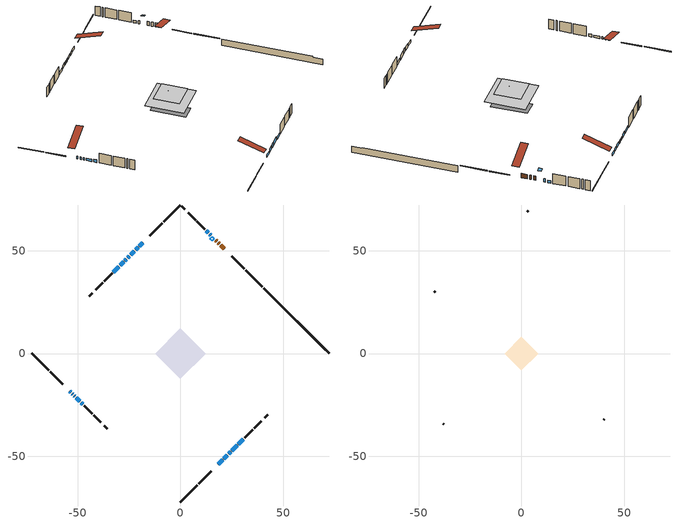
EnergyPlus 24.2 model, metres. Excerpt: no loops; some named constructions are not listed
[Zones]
conditioned space
 floor outside (Floor1 construction): -4.25,0 0,4.25 4.25,0 0,-4.25 z1.72
 floor adiabatic (AdiabaticFloorConstruction): -12.25,0 0,12.25 12.25,0 0,-12.25 z4.16
 floor foundation (Slab1 construction): -7.96,3.1 -3.1,7.96 7.96,-3.1 3.1,-7.96 z-1.5
 wall outside (RimJoist1 construction): 0,-72.27 8.11,-64.17 / -72.27,0 -64.17,-8.11 / 0,72.27 -8.11,64.17 / 39.76,32.52 31.65,40.62 z1.72:2.02
 wall outside (RimJoist2 construction): 8.76,-63.51 14.94,-57.34 / -63.51,-8.76 -57.34,-14.94 / -8.76,63.51 -14.94,57.34 / 30.99,41.28 24.82,47.45 z1.72:2.02
 wall outside (AdiabaticWallConstruction 1): 21.35,50.93 19.52,52.76 / 18.86,53.41 18.32,53.95 / 17.67,54.61 17.06,55.22 z1.72:3.75
 wall outside (AdiabaticWallConstruction): -18.41,53.86 -19.98,52.29 / 18.41,-53.86 20.48,-51.8 / 28.18,-44.09 30.58,-41.7 / -52.79,-19.48 -52.42,-19.85 / -26.31,45.96 -27.05,45.22 / 13.49,58.78 12.55,59.72 / -30.03,42.24 -32.63,39.64 / -51.77,-20.51 -51.47,-20.8 / -50.82,-21.46 -49.06,-23.21 z1.72:2.94; -53.86,-18.41 -53.45,-18.83 / -20.64,51.63 -21.88,50.39 z1.72:3.04; 21.13,-51.14 22.82,-49.45 z1.72:3.45; 23.48,-48.8 24.39,-47.88 z1.72:3.78; -22.54,49.74 -24.21,48.07 / -48.4,-23.87 -47.47,-24.8 z1.72:3.07; 25.05,-47.22 27.53,-44.75 z1.72:3.75; -24.86,47.41 -25.66,46.62 z1.72:2.86; 14.69,57.58 14.15,58.12 z1.72:3.27; -27.71,44.57 -29.38,42.9 z1.72:3.24
 wall outside (Wall1 construction): 31.23,-41.04 35.13,-37.14 / -46.81,-25.46 -42.92,-29.36 / -33.29,38.99 -37.18,35.09 / 11.89,60.38 8,64.28 z1.72:6.6
 wall outside (Wall2 construction): 35.79,-36.49 39.28,-32.99 / -42.26,-30.01 -38.76,-33.51 / -37.84,34.43 -41.34,30.94 / 7.34,64.93 3.84,68.43 z1.72:6.6
 wall outside (Wall5 construction): 40.98,-31.29 42.47,-29.8 / -37.06,-35.21 -35.58,-36.7 / -43.04,29.24 -44.52,27.75 / 2.14,70.13 0.66,71.62 z1.72:6.6
 wall foundation (FoundationWall1 construction): 40.41,31.86,-1.5 40.41,31.86,1.72 69.09,3.19,1.72 69.09,3.19,1.3 72.27,0,1.3 72.27,0,-1.5
 window (WindowConstruction): -18.41,53.86 -19.98,52.29 z1.72:2.94
 window (WindowConstruction 9): 18.41,-53.86 20.48,-51.8 z1.72:2.94
 window (WindowConstruction 10): -53.86,-18.41 -53.45,-18.83 z1.72:3.04
 window (WindowConstruction 11): 21.13,-51.14 22.82,-49.45 z1.72:3.45
 window (WindowConstruction 12): -20.64,51.63 -21.88,50.39 z1.72:3.04
 window (WindowConstruction 13): 23.48,-48.8 24.39,-47.88 z1.72:3.78
 window (WindowConstruction 14): -22.54,49.74 -24.21,48.07 z1.72:3.07
 window (WindowConstruction 15): 25.05,-47.22 27.53,-44.75 z1.72:3.75
 window (WindowConstruction 16): -24.86,47.41 -25.65,46.62 z1.72:2.86
 window (WindowConstruction 1): 28.19,-44.09 30.58,-41.7 z1.72:2.94
 window (WindowConstruction 17): -52.79,-19.48 -52.42,-19.85 z1.72:2.94
 window (WindowConstruction 18): -26.31,45.96 -27.05,45.22 z1.72:2.94
 window (WindowConstruction 2): 14.69,57.58 14.15,58.12 z1.72:3.27
 window (WindowConstruction 3): -27.71,44.57 -29.38,42.9 z1.72:3.24
 window (WindowConstruction 4): 13.49,58.78 12.55,59.72 z1.72:2.94
 window (WindowConstruction 5): -30.03,42.24 -32.63,39.64 z1.72:2.94
 window (WindowConstruction 6): -51.76,-20.51 -51.47,-20.8 z1.72:2.94
 window (WindowConstruction 7): -50.82,-21.46 -49.06,-23.21 z1.72:2.94
 window (WindowConstruction 8): -48.4,-23.87 -47.47,-24.8 z1.72:3.07
 door (Door): 21.34,50.93 19.52,52.76 z1.72:3.75
 door (Door 1): 18.86,53.42 18.32,53.95 z1.72:3.75
 door (Door 2): 17.67,54.61 17.06,55.21 z1.72:3.75
 ceiling adiabatic (AdiabaticFloorConstruction): 0,-12.25 12.25,0 0,12.25 -12.25,0 z4.16
 roof outside (AdiabaticRoofConstruction): 15.35,56.93,6.6 14.34,55.93,7.07 15.4,54.87,7.07 16.4,55.87,6.6
 skylight (SkylightConstruction): 15.35,56.93,6.6 14.34,55.93,7.07 15.4,54.87,7.07 16.4,55.87,6.6
attic - vented
 floor to conditioned space (Floor2 construction Reversed): -8.14,0 0,8.14 8.14,0 0,-8.14 z6.6
 floor to conditioned space (Floor3 construction Reversed): -2.19,0 0,2.19 2.19,0 0,-2.19 z6.6
 wall outside (Wall3 construction): 39.94,-32.33 40.33,-31.95 / -38.11,-34.17 -37.72,-34.55 / -41.99,30.28 -42.38,29.89 / 3.19,69.09 2.8,69.47 z1.72:6.6
 roof outside (Roof1 construction): 17.76,-54.52,6.6 9.55,-46.31,10.47 7.38,-48.47,10.47 15.59,-56.68,6.6; -54.52,-17.76,6.6 -46.31,-9.55,10.47 -48.47,-7.38,10.47 -56.68,-15.59,6.6; -17.76,54.52,6.6 -9.55,46.31,10.47 -7.38,48.47,10.47 -15.59,56.68,6.6; 22,50.27,6.6 13.79,42.06,10.47 15.96,39.9,10.47 24.16,48.11,6.6
[Material] Roughness=Rough; Thermal Absorptance=0.9
Name | Thickness {m} | Conductivity {W/m-K} | Density {kg/m3} | Specific Heat {J/kg-K} | Solar Absorptance | Visible Absorptance
ceiling loosefill ins | 0.169333 | 0.0480833 | 16.02 | 1046.75 | 0.7 | 0.7
ceiling stud and cavity | 0.1397 | 0.0825569 | 65.682 | 1177.47 | 0.7 | 0.7
ceiling stud and cavity 1 | 0.1397 | 0.0951285 | 65.682 | 1177.47 | 0.7 | 0.7
gypsum board | 0.0127 | 0.160291 | 801 | 837.4 | 0.6 | 0.6
[Construction]
Floor2 construction: ceiling loosefill ins, ceiling stud and cavity, gypsum board
Floor3 construction: ceiling loosefill ins, ceiling stud and cavity 1, gypsum board
[EnergyManagementSystem:Program]
component_loads_program: Set loads_htg_walls = 0; Set loads_htg_rim_joists = 0; Set loads_htg_foundation_walls = 0; Set loads_htg_floors = 0; Set loads_htg_slabs = 0; Set loads_htg_ceilings = 0; Set loads_htg_roofs = 0; Set loads_htg_windows_conduction = 0; Set loads_htg_windows_solar = 0; Set loads_htg_doors = 0; Set loads_htg_skylights_conduction = 0; Set loads_htg_skylights_solar = 0; Set loads_htg_internal_mass = 0; Set loads_htg_intgains = 0; Set loads_htg_lighting = 0; Set loads_htg_infil = 0; Set loads_htg_mechvent = 0; Set loads_htg_natvent = 0; Set loads_htg_whf = 0; Set loads_htg_ducts = 0; Set loads_clg_walls = 0; Set loads_clg_rim_joists = 0; Set loads_clg_foundation_walls = 0; Set loads_clg_floors = 0; Set loads_clg_slabs = 0; Set loads_clg_ceilings = 0; Set loads_clg_roofs = 0; Set loads_clg_windows_conduction = 0; Set loads_clg_windows_solar = 0; Set loads_clg_doors = 0; Set loads_clg_skylights_conduction = 0; Set loads_clg_skylights_solar = 0; Set loads_clg_internal_mass = 0; Set loads_clg_intgains = 0; Set loads_clg_lighting = 0; Set loads_clg_infil = 0; Set loads_clg_mechvent = 0; Set loads_clg_natvent = 0; Set loads_clg_whf = 0; Set loads_clg_ducts = 0; Set hr_walls = 0; Set hr_walls = hr_walls + s_conv_15 + s_ig_15 + s_sol_15 + s_lgt_15 + s_surf_15; Set hr_walls = hr_walls + s_conv_16 + s_ig_16 + s_sol_16 + s_lgt_16 + s_surf_16; Set hr_walls = hr_walls + s_conv_17 + s_ig_17 + s_sol_17 + s_lgt_17 + s_surf_17; Set hr_walls = hr_walls + s_conv_18 + s_ig_18 + s_sol_18 + s_lgt_18 + s_surf_18; Set hr_walls = hr_walls + s_conv_19 + s_ig_19 + s_sol_19 + s_lgt_19 + s_surf_19; Set hr_walls = hr_walls + s_conv_20 + s_ig_20 + s_sol_20 + s_lgt_20 + s_surf_20; Set hr_walls = hr_walls + s_conv_21 + s_ig_21 + s_sol_21 + s_lgt_21 + s_surf_21; Set hr_walls = hr_walls + s_conv_22 + s_ig_22 + s_sol_22 + s_lgt_22 + s_surf_22; Set hr_walls = hr_walls + s_conv_23 + s_ig_23 + s_sol_23 + s_lgt_23 + s_surf_23; Set hr_walls = hr_walls + s_conv_24 + s_ig_24 + s_sol_24 + s_lgt_24 + s_surf_24; Set hr_walls = hr_walls + s_conv_25 + s_ig_25 + s_sol_25 + s_lgt_25 + s_surf_25; Set hr_walls = hr_walls + s_conv_26 + s_ig_26 + s_sol_26 + s_lgt_26 + s_surf_26; Set hr_rim_joists = 0; Set hr_rim_joists = hr_rim_joists + s_conv_6 + s_ig_6 + s_sol_6 + s_lgt_6 + s_surf_6; Set hr_rim_joists = hr_rim_joists + s_conv_7 + s_ig_7 + s_sol_7 + s_lgt_7 + s_surf_7; Set hr_rim_joists = hr_rim_joists + s_conv_8 + s_ig_8 + s_sol_8 + s_lgt_8 + s_surf_8; Set hr_rim_joists = hr_rim_joists + s_conv_9 + s_ig_9 + s_sol_9 + s_lgt_9 + s_surf_9; Set hr_rim_joists = hr_rim_joists + s_conv_10 + s_ig_10 + s_sol_10 + s_lgt_10 + s_surf_10; Set hr_rim_joists = hr_rim_joists + s_conv_11 + s_ig_11 + s_sol_11 + s_lgt_11 + s_surf_11; Set hr_rim_joists = hr_rim_joists + s_conv_12 + s_ig_12 + s_sol_12 + s_lgt_12 + s_surf_12; Set hr_rim_joists = hr_rim_joists + s_conv_13 + s_ig_13 + s_sol_13 + s_lgt_13 + s_surf_13; Set hr_foundation_walls = 0; Set hr_foundation_walls = hr_foundation_walls + s_conv_3 + s_ig_3 + s_sol_3 + s_lgt_3 + s_surf_3; Set hr_floors = 0; Set hr_floors = hr_floors + s_conv + s_ig + s_sol + s_lgt + s_surf; Set hr_slabs = 0; Set hr_slabs = hr_slabs + s_conv_14 + s_ig_14 + s_sol_14 + s_lgt_14 + s_surf_14; Set hr_ceilings = 0; Set hr_ceilings = hr_ceilings + s_conv_1 + s_ig_1 + s_sol_1 + s_lgt_1 + s_surf_1; Set hr_ceilings = hr_ceilings + s_conv_2 + s_ig_2 + s_sol_2 + s_lgt_2 + s_surf_2; Set hr_roofs = 0; Set hr_windows_conduction = 0; Set hr_windows_conduction = hr_windows_conduction + ss_conv_3; Set hr_windows_conduction = hr_windows_conduction + ss_ig_3; Set hr_windows_conduction = hr_windows_conduction + ss_surf_3; Set hr_windows_conduction = hr_windows_conduction + ss_conv_4; Set hr_windows_conduction = hr_windows_conduction + ss_ig_4; Set hr_windows_conduction = hr_windows_conduction + ss_surf_4; Set hr_windows_conduction = hr_windows_conduction + ss_conv_5; Set hr_windows_conduction = hr_windows_conduction + ss_ig_5; Set hr_windows_conduction = hr_windows_conduction + ss_surf_5; Set hr_windows_conduction = hr_windows_conduction + ss_conv_6; Set hr_windows_conduction = hr_windows_conduction + ss_ig_6; Set hr_windows_conduction = hr_windows_conduction + ss_surf_6; Set hr_windows_conduction = hr_windows_conduction + ss_conv_7; Set hr_windows_conduction = hr_windows_conduction + ss_ig_7; Set hr_windows_conduction = hr_windows_conduction + ss_surf_7; Set hr_windows_conduction = hr_windows_conduction + ss_conv_8; Set hr_windows_conduction = hr_windows_conduction + ss_ig_8; Set hr_windows_conduction = hr_windows_conduction + ss_surf_8; Set hr_windows_conduction = hr_windows_conduction + ss_conv_9; Set hr_windows_conduction = hr_windows_conduction + ss_ig_9; Set hr_windows_conduction = hr_windows_conduction + ss_surf_9; Set hr_windows_conduction = hr_windows_conduction + ss_conv_10; Set hr_windows_conduction = hr_windows_conduction + ss_ig_10; Set hr_windows_conduction = hr_windows_conduction + ss_surf_10; Set hr_windows_conduction = hr_windows_conduction + ss_conv_11; Set hr_windows_conduction = hr_windows_conduction + ss_ig_11; Set hr_windows_conduction = hr_windows_conduction + ss_surf_11; Set hr_windows_conduction = hr_windows_conduction + ss_conv_12; Set hr_windows_conduction = hr_windows_conduction + ss_ig_12; Set hr_windows_conduction = hr_windows_conduction + ss_surf_12; Set hr_windows_conduction = hr_windows_conduction + ss_conv_14; Set hr_windows_conduction = hr_windows_conduction + ss_ig_14; Set hr_windows_conduction = hr_windows_conduction + ss_surf_14; Set hr_windows_conduction = hr_windows_conduction + ss_conv_15; Set hr_windows_conduction = hr_windows_conduction + ss_ig_15; Set hr_windows_conduction = hr_windows_conduction + ss_surf_15; Set hr_windows_conduction = hr_windows_conduction + ss_conv_16; Set hr_windows_conduction = hr_windows_conduction + ss_ig_16; Set hr_windows_conduction = hr_windows_conduction + ss_surf_16; Set hr_windows_conduction = hr_windows_conduction + ss_conv_17; Set hr_windows_conduction = hr_windows_conduction + ss_ig_17; Set hr_windows_conduction = hr_windows_conduction + ss_surf_17; Set hr_windows_conduction = hr_windows_conduction + ss_conv_18; Set hr_windows_conduction = hr_windows_conduction + ss_ig_18; Set hr_windows_conduction = hr_windows_conduction + ss_surf_18; Set hr_windows_conduction = hr_windows_conduction + ss_conv_19; Set hr_windows_conduction = hr_windows_conduction + ss_ig_19; Set hr_windows_conduction = hr_windows_conduction + ss_surf_19; Set hr_windows_conduction = hr_windows_conduction + ss_conv_20; Set hr_windows_conduction = hr_windows_conduction + ss_ig_20; Set hr_windows_conduction = hr_windows_conduction + ss_surf_20; Set hr_windows_conduction = hr_windows_conduction + ss_conv_21; Set hr_windows_conduction = hr_windows_conduction + ss_ig_21; Set hr_windows_conduction = hr_windows_conduction + ss_surf_21; Set hr_windows_conduction = hr_windows_conduction + ss_conv_22; Set hr_windows_conduction = hr_windows_conduction + ss_ig_22; Set hr_windows_conduction = hr_windows_conduction + ss_surf_22; Set hr_windows_solar = 0; Set hr_windows_solar = hr_windows_solar - ss_trans_in * ZoneTimestep * 3600 + ss_back_out * ZoneTimestep * 3600 + ss_trans_out * ZoneTimestep * 3600; Set hr_windows_solar = hr_windows_solar - ss_trans_in_1 * ZoneTimestep * 3600 + ss_back_out_1 * ZoneTimestep * 3600 + ss_trans_out_1 * ZoneTimestep * 3600; Set hr_windows_solar = hr_windows_solar - ss_trans_in_2 * ZoneTimestep * 3600 + ss_back_out_2 * ZoneTimestep * 3600 + ss_trans_out_2 * ZoneTimestep * 3600; Set hr_windows_solar = hr_windows_solar - ss_trans_in_3 * ZoneTimestep * 3600 + ss_back_out_3 * ZoneTimestep * 3600 + ss_trans_out_3 * ZoneTimestep * 3600; Set hr_windows_solar = hr_windows_solar - ss_trans_in_4 * ZoneTimestep * 3600 + ss_back_out_4 * ZoneTimestep * 3600 + ss_trans_out_4 * ZoneTimestep * 3600; Set hr_windows_solar = hr_windows_solar - ss_trans_in_5 * ZoneTimestep * 3600 + ss_back_out_5 * ZoneTimestep * 3600 + ss_trans_out_5 * ZoneTimestep * 3600; Set hr_windows_solar = hr_windows_solar - ss_trans_in_6 * ZoneTimestep * 3600 + ss_back_out_6 * ZoneTimestep * 3600 + ss_trans_out_6 * ZoneTimestep * 3600; Set hr_windows_solar = hr_windows_solar - ss_trans_in_7 * ZoneTimestep * 3600 + ss_back_out_7 * ZoneTimestep * 3600 + ss_trans_out_7 * ZoneTimestep * 3600; Set hr_windows_solar = hr_windows_solar - ss_trans_in_8 * ZoneTimestep * 3600 + ss_back_out_8 * ZoneTimestep * 3600 + ss_trans_out_8 * ZoneTimestep * 3600; Set hr_windows_solar = hr_windows_solar - ss_trans_in_9 * ZoneTimestep * 3600 + ss_back_out_9 * ZoneTimestep * 3600 + ss_trans_out_9 * ZoneTimestep * 3600; Set hr_windows_solar = hr_windows_solar - ss_trans_in_11 * ZoneTimestep * 3600 + ss_back_out_11 * ZoneTimestep * 3600 + ss_trans_out_11 * ZoneTimestep * 3600; Set hr_windows_solar = hr_windows_solar - ss_trans_in_12 * ZoneTimestep * 3600 + ss_back_out_12 * ZoneTimestep * 3600 + ss_trans_out_12 * ZoneTimestep * 3600; Set hr_windows_solar = hr_windows_solar - ss_trans_in_13 * ZoneTimestep * 3600 + ss_back_out_13 * ZoneTimestep * 3600 + ss_trans_out_13 * ZoneTimestep * 3600; Set hr_windows_solar = hr_windows_solar - ss_trans_in_14 * ZoneTimestep * 3600 + ss_back_out_14 * ZoneTimestep * 3600 + ss_trans_out_14 * ZoneTimestep * 3600; Set hr_windows_solar = hr_windows_solar - ss_trans_in_15 * ZoneTimestep * 3600 + ss_back_out_15 * ZoneTimestep * 3600 + ss_trans_out_15 * ZoneTimestep * 3600; Set hr_windows_solar = hr_windows_solar - ss_trans_in_16 * ZoneTimestep * 3600 + ss_back_out_16 * ZoneTimestep * 3600 + ss_trans_out_16 * ZoneTimestep * 3600; Set hr_windows_solar = hr_windows_solar - ss_trans_in_17 * ZoneTimestep * 3600 + ss_back_out_17 * ZoneTimestep * 3600 + ss_trans_out_17 * ZoneTimestep * 3600; Set hr_windows_solar = hr_windows_solar - ss_trans_in_18 * ZoneTimestep * 3600 + ss_back_out_18 * ZoneTimestep * 3600 + ss_trans_out_18 * ZoneTimestep * 3600; Set hr_windows_solar = hr_windows_solar - ss_trans_in_19 * ZoneTimestep * 3600 + ss_back_out_19 * ZoneTimestep * 3600 + ss_trans_out_19 * ZoneTimestep * 3600; Set hr_doors = 0; Set hr_doors = hr_doors + ss_sol; Set hr_doors = hr_doors + ss_lgt; Set hr_doors = hr_doors + ss_conv; Set hr_doors = hr_doors + ss_ig; Set hr_doors = hr_doors + ss_surf; Set hr_doors = hr_doors + ss_sol_1; Set hr_doors = hr_doors + ss_lgt_1; Set hr_doors = hr_doors + ss_conv_1; Set hr_doors = hr_doors + ss_ig_1; Set hr_doors = hr_doors + ss_surf_1; Set hr_doors = hr_doors + ss_sol_2; Set hr_doors = hr_doors + ss_lgt_2; Set hr_doors = hr_doors + ss_conv_2; Set hr_doors = hr_doors + ss_ig_2; Set hr_doors = hr_doors + ss_surf_2; Set hr_skylights_conduction = 0; Set hr_skylights_conduction = hr_skylights_conduction + ss_conv_13; Set hr_skylights_conduction = hr_skylights_conduction + ss_ig_13; Set hr_skylights_conduction = hr_skylights_conduction + ss_surf_13; Set hr_skylights_solar = 0; Set hr_skylights_solar = hr_skylights_solar - ss_trans_in_10 * ZoneTimestep * 3600 + ss_back_out_10 * ZoneTimestep * 3600 + ss_trans_out_10 * ZoneTimestep * 3600; Set hr_internal_mass = 0; Set hr_internal_mass = hr_internal_mass + s_conv_4 + s_ig_4 + s_sol_4 + s_lgt_4 + s_surf_4; Set hr_internal_mass = hr_internal_mass + s_conv_5 + s_ig_5 + s_sol_5 + s_lgt_5 + s_surf_5; Set hr_internal_mass = hr_internal_mass + im_conv + im_ig + im_sol + im_lgt + im_surf; Set hr_internal_mass = hr_internal_mass + im_conv_1 + im_ig_1 + im_sol_1 + im_lgt_1 + im_surf_1; Set hr_intgains = 0; Set hr_intgains = hr_intgains - ig_ee_conv - ig_ee_rad - ig_ee_conv_1 - ig_ee_rad_1 - ig_ee_conv_2 - ig_ee_rad_2 - ig_ee_conv_3 - ig_ee_rad_3 - ig_ee_conv_4 - ig_ee_rad_4 - ig_ee_conv_5 - ig_ee_rad_5 - ig_ee_conv_6 - ig_ee_rad_6 - ig_oe_conv - ig_oe_rad - ig_oe_conv_1 - ig_oe_rad_1 - ig_oe_conv_2 - ig_oe_rad_2 - ig_oe_conv_3 - ig_oe_rad_3 - ig_oe_conv_4 - ig_oe_rad_4 - ig_ppl_conv - ig_ppl_rad; Set hr_lighting = 0; Set hr_lighting = hr_lighting - ig_lgt_conv - ig_lgt_rad - ig_lgt_vis; Set hr_infil = 0; Set hr_infil = hr_infil - airflow_gain + airflow_loss; Set hr_natvent = 0; Set hr_natvent = hr_natvent - airflow_gain_1 + airflow_loss_1; Set hr_whf = 0; Set hr_whf = hr_whf - airflow_gain_2 + airflow_loss_2; Set hr_mechvent = 0; Set hr_mechvent = hr_mechvent - mv_conv - mv_rad - mv_conv_1 - mv_rad_1 - mv_conv_2 - mv_rad_2 - mv_conv_3 - mv_rad_3; Set hr_ducts = 0; Set hr_intgains = hr_intgains + dhw_loss * (1.0*(1-dhw_rtf) + 1.0*dhw_rtf); Set htg_mode = 0; Set clg_mode = 0; If (htg_load_cond > 0); Set htg_mode = 1.0; ElseIf (clg_load_cond > 0); Set clg_mode = 1.0; Else; Set htg_season = 0; Set clg_season = 0; If ((DayOfYear >= 1) && (DayOfYear <= 365)); Set clg_season = 1; EndIf; If ((DayOfYear >= 1) && (DayOfYear <= 365)); Set htg_season = 1; EndIf; If ((airflow_gain_1 <> 0) || (airflow_loss_1 <> 0)) && (clg_season == 1); Set clg_mode = 1.0; ElseIf ((airflow_gain_2 <> 0) || (airflow_loss_2 <> 0)) && (clg_season == 1); Set clg_mode = 1.0; Else; Set Tmid_setpoint = (htg_sp_s_1 + clg_sp_s_1) / 2; If (tin_s_1 > Tmid_setpoint) && (clg_season == 1); Set clg_mode = 1.0; ElseIf (tin_s_1 < Tmid_setpoint) && (htg_season == 1); Set htg_mode = 1.0; EndIf; EndIf; EndIf; Set loads_htg_walls = loads_htg_walls + (hr_walls * htg_mode * 1); Set loads_htg_rim_joists = loads_htg_rim_joists + (hr_rim_joists * htg_mode * 1); Set loads_htg_foundation_walls = loads_htg_foundation_walls + (hr_foundation_walls * htg_mode * 1); Set loads_htg_floors = loads_htg_floors + (hr_floors * htg_mode * 1); Set loads_htg_slabs = loads_htg_slabs + (hr_slabs * htg_mode * 1); Set loads_htg_ceilings = loads_htg_ceilings + (hr_ceilings * htg_mode * 1); Set loads_htg_roofs = loads_htg_roofs + (hr_roofs * htg_mode * 1); Set loads_htg_windows_conduction = loads_htg_windows_conduction + (hr_windows_conduction * htg_mode * 1); Set loads_htg_windows_solar = loads_htg_windows_solar + (hr_windows_solar * htg_mode * 1); Set loads_htg_doors = loads_htg_doors + (hr_doors * htg_mode * 1); Set loads_htg_skylights_conduction = loads_htg_skylights_conduction + (hr_skylights_conduction * htg_mode * 1); Set loads_htg_skylights_solar = loads_htg_skylights_solar + (hr_skylights_solar * htg_mode * 1); Set loads_htg_internal_mass = loads_htg_internal_mass + (hr_internal_mass * htg_mode * 1); Set loads_htg_intgains = loads_htg_intgains + (hr_intgains * htg_mode * 1); Set loads_htg_lighting = loads_htg_lighting + (hr_lighting * htg_mode * 1); Set loads_htg_infil = loads_htg_infil + (hr_infil * htg_mode * 1); Set loads_htg_mechvent = loads_htg_mechvent + (hr_mechvent * htg_mode * 1); Set loads_htg_natvent = loads_htg_natvent + (hr_natvent * htg_mode * 1); Set loads_htg_whf = loads_htg_whf + (hr_whf * htg_mode * 1); Set loads_htg_ducts = loads_htg_ducts + (hr_ducts * htg_mode * 1); Set loads_clg_walls = loads_clg_walls + (-hr_walls * clg_mode * 1); Set loads_clg_rim_joists = loads_clg_rim_joists + (-hr_rim_joists * clg_mode * 1); Set loads_clg_foundation_walls = loads_clg_foundation_walls + (-hr_foundation_walls * clg_mode * 1); Set loads_clg_floors = loads_clg_floors + (-hr_floors * clg_mode * 1); Set loads_clg_slabs = loads_clg_slabs + (-hr_slabs * clg_mode * 1); Set loads_clg_ceilings = loads_clg_ceilings + (-hr_ceilings * clg_mode * 1); Set loads_clg_roofs = loads_clg_roofs + (-hr_roofs * clg_mode * 1); Set loads_clg_windows_conduction = loads_clg_windows_conduction + (-hr_windows_conduction * clg_mode * 1); Set loads_clg_windows_solar = loads_clg_windows_solar + (-hr_windows_solar * clg_mode * 1); Set loads_clg_doors = loads_clg_doors + (-hr_doors * clg_mode * 1); Set loads_clg_skylights_conduction = loads_clg_skylights_conduction + (-hr_skylights_conduction * clg_mode * 1); Set loads_clg_skylights_solar = loads_clg_skylights_solar + (-hr_skylights_solar * clg_mode * 1); Set loads_clg_internal_mass = loads_clg_internal_mass + (-hr_internal_mass * clg_mode * 1); Set loads_clg_intgains = loads_clg_intgains + (-hr_intgains * clg_mode * 1); Set loads_clg_lighting = loads_clg_lighting + (-hr_lighting * clg_mode * 1); Set loads_clg_infil = loads_clg_infil + (-hr_infil * clg_mode * 1); Set loads_clg_mechvent = loads_clg_mechvent + (-hr_mechvent * clg_mode * 1); Set loads_clg_natvent = loads_clg_natvent + (-hr_natvent * clg_mode * 1); Set loads_clg_whf = loads_clg_whf + (-hr_whf * clg_mode * 1); Set loads_clg_ducts = loads_clg_ducts + (-hr_ducts * clg_mode * 1)
[EnergyManagementSystem:OutputVariable] Type of Data in Variable=Summed; Update Frequency=ZoneTimestep
Name | EMS Variable | EMS Program or Subroutine | Units
loads_htg_floors_annual_outvar; Energy Management System Output Variable 15 | loads_htg_floors | component_loads_program | J
loads_htg_slabs_annual_outvar; Energy Management System Output Variable 16 | loads_htg_slabs | component_loads_program | J
loads_htg_internal_mass_annual_outvar; Energy Management System Output Variable 17 | loads_htg_internal_mass | component_loads_program | J
loads_htg_infil_annual_outvar; Energy Management System Output Variable 18 | loads_htg_infil | component_loads_program | J
loads_htg_natvent_annual_outvar; Energy Management System Output Variable 19 | loads_htg_natvent | component_loads_program | J
loads_htg_mechvent_annual_outvar; Energy Management System Output Variable 20 | loads_htg_mechvent | component_loads_program | J
loads_htg_whf_annual_outvar; Energy Management System Output Variable 21 | loads_htg_whf | component_loads_program | J
loads_htg_ducts_annual_outvar; Energy Management System Output Variable 22 | loads_htg_ducts | component_loads_program | J
loads_htg_intgains_annual_outvar; Energy Management System Output Variable 23 | loads_htg_intgains | component_loads_program | J
loads_htg_lighting_annual_outvar; Energy Management System Output Variable 24 | loads_htg_lighting | component_loads_program | J
loads_clg_roofs_annual_outvar; Energy Management System Output Variable 25 | loads_clg_roofs | component_loads_program | J
loads_clg_ceilings_annual_outvar; Energy Management System Output Variable 26 | loads_clg_ceilings | component_loads_program | J
loads_clg_walls_annual_outvar; Energy Management System Output Variable 27 | loads_clg_walls | component_loads_program | J
loads_clg_rim_joists_annual_outvar; Energy Management System Output Variable 28 | loads_clg_rim_joists | component_loads_program | J
loads_clg_foundation_walls_annual_outvar; Energy Management System Output Variable 29 | loads_clg_foundation_walls | component_loads_program | J
loads_clg_doors_annual_outvar; Energy Management System Output Variable 30 | loads_clg_doors | component_loads_program | J
loads_clg_windows_conduction_annual_outvar; Energy Management System Output Variable 31 | loads_clg_windows_conduction | component_loads_program | J
loads_clg_windows_solar_annual_outvar; Energy Management System Output Variable 32 | loads_clg_windows_solar | component_loads_program | J
loads_clg_skylights_conduction_annual_outvar; Energy Management System Output Variable 33 | loads_clg_skylights_conduction | component_loads_program | J
loads_clg_skylights_solar_annual_outvar; Energy Management System Output Variable 34 | loads_clg_skylights_solar | component_loads_program | J
loads_clg_floors_annual_outvar; Energy Management System Output Variable 35 | loads_clg_floors | component_loads_program | J
loads_clg_slabs_annual_outvar; Energy Management System Output Variable 36 | loads_clg_slabs | component_loads_program | J
loads_clg_internal_mass_annual_outvar; Energy Management System Output Variable 37 | loads_clg_internal_mass | component_loads_program | J
loads_clg_infil_annual_outvar; Energy Management System Output Variable 38 | loads_clg_infil | component_loads_program | J
loads_clg_natvent_annual_outvar; Energy Management System Output Variable 39 | loads_clg_natvent | component_loads_program | J
loads_clg_mechvent_annual_outvar; Energy Management System Output Variable 40 | loads_clg_mechvent | component_loads_program | J
loads_clg_whf_annual_outvar; Energy Management System Output Variable 41 | loads_clg_whf | component_loads_program | J
loads_clg_ducts_annual_outvar; Energy Management System Output Variable 42 | loads_clg_ducts | component_loads_program | J
loads_clg_intgains_annual_outvar; Energy Management System Output Variable 43 | loads_clg_intgains | component_loads_program | J
loads_clg_lighting_annual_outvar; Energy Management System Output Variable 44 | loads_clg_lighting | component_loads_program | J
loads_htg_tot_annual_outvar; Energy Management System Output Variable 1; Energy Management System Output Variable 45 | loads_htg_tot | total_loads_program | J
loads_clg_tot_annual_outvar; Energy Management System Output Variable 2; Energy Management System Output Variable 46 | loads_clg_tot | total_loads_program | J
Energy Management System Output Variable 3 | htg_unmet_hours | unmet_hours_program | hr
Energy Management System Output Variable 4 | clg_unmet_hours | unmet_hours_program | hr
Energy Management System Output Variable 5 | loads_htg_roofs | component_loads_program | J
Energy Management System Output Variable 6 | loads_htg_ceilings | component_loads_program | J
Energy Management System Output Variable 7 | loads_htg_walls | component_loads_program | J
Energy Management System Output Variable 8 | loads_htg_rim_joists | component_loads_program | J
Energy Management System Output Variable 9 | loads_htg_foundation_walls | component_loads_program | J
Energy Management System Output Variable 10 | loads_htg_doors | component_loads_program | J
Energy Management System Output Variable 11 | loads_htg_windows_conduction | component_loads_program | J
Energy Management System Output Variable 12 | loads_htg_windows_solar | component_loads_program | J
Energy Management System Output Variable 13 | loads_htg_skylights_conduction | component_loads_program | J
Energy Management System Output Variable 14 | loads_htg_skylights_solar | component_loads_program | J
[Schedule:Day:Interval]
interior lighting schedule day: No, 01:00, 0.108182, 04:00, 0.0901515, 05:00, 0.0991667, 06:00, 0.162273, 07:00, 0.270455, 08:00, 0.342576, 10:00, 0.369621, 11:00, 0.351591, 12:00, 0.333561, 13:00, 0.324545, 14:00, 0.31553, 15:00, 0.333561, 16:00, 0.369621, 17:00, 0.450758, 18:00, 0.585985, 19:00, 0.775303, 20:00, 0.955606, 21:00, 0.991667, 22:00, 0.712197, 23:00, 0.360606, 24:00, 0.162273
interior lighting schedule day 1: No, 01:00, 0.100909, 04:00, 0.0840909, 05:00, 0.0925, 06:00, 0.151364, 07:00, 0.252273, 08:00, 0.319545, 10:00, 0.344773, 11:00, 0.327955, 12:00, 0.311136, 13:00, 0.302727, 14:00, 0.294318, 15:00, 0.311136, 16:00, 0.344773, 17:00, 0.420455, 18:00, 0.546591, 19:00, 0.723182, 20:00, 0.891364, 21:00, 0.925, 22:00, 0.664318, 23:00, 0.336364, 24:00, 0.151364
interior lighting schedule day 2: No, 01:00, 0.0927273, 04:00, 0.0772727, 05:00, 0.085, 06:00, 0.139091, 07:00, 0.231818, 08:00, 0.293636, 10:00, 0.316818, 11:00, 0.301364, 12:00, 0.285909, 13:00, 0.278182, 14:00, 0.270455, 15:00, 0.285909, 16:00, 0.316818, 17:00, 0.386364, 18:00, 0.502273, 19:00, 0.664545, 20:00, 0.819091, 21:00, 0.85, 22:00, 0.610455, 23:00, 0.309091, 24:00, 0.139091
interior lighting schedule day 3: No, 01:00, 0.0845455, 04:00, 0.0704545, 05:00, 0.0775, 06:00, 0.126818, 07:00, 0.211364, 08:00, 0.267727, 10:00, 0.288864, 11:00, 0.274773, 12:00, 0.260682, 13:00, 0.253636, 14:00, 0.246591, 15:00, 0.260682, 16:00, 0.288864, 17:00, 0.352273, 18:00, 0.457955, 19:00, 0.605909, 20:00, 0.746818, 21:00, 0.775, 22:00, 0.556591, 23:00, 0.281818, 24:00, 0.126818
interior lighting schedule day 4: No, 01:00, 0.0763636, 04:00, 0.0636364, 05:00, 0.07, 06:00, 0.114545, 07:00, 0.190909, 08:00, 0.241818, 10:00, 0.260909, 11:00, 0.248182, 12:00, 0.235455, 13:00, 0.229091, 14:00, 0.222727, 15:00, 0.235455, 16:00, 0.260909, 17:00, 0.318182, 18:00, 0.413636, 19:00, 0.547273, 20:00, 0.674545, 21:00, 0.7, 22:00, 0.502727, 23:00, 0.254545, 24:00, 0.114545
interior lighting schedule day 5: No, 01:00, 0.0727273, 04:00, 0.0606061, 05:00, 0.0666667, 06:00, 0.109091, 07:00, 0.181818, 08:00, 0.230303, 10:00, 0.248485, 11:00, 0.236364, 12:00, 0.224242, 13:00, 0.218182, 14:00, 0.212121, 15:00, 0.224242, 16:00, 0.248485, 17:00, 0.30303, 18:00, 0.393939, 19:00, 0.521212, 20:00, 0.642424, 21:00, 0.666667, 22:00, 0.478788, 23:00, 0.242424, 24:00, 0.109091
interior lighting schedule day 6: No, 01:00, 0.0745455, 04:00, 0.0621212, 05:00, 0.0683333, 06:00, 0.111818, 07:00, 0.186364, 08:00, 0.236061, 10:00, 0.254697, 11:00, 0.242273, 12:00, 0.229848, 13:00, 0.223636, 14:00, 0.217424, 15:00, 0.229848, 16:00, 0.254697, 17:00, 0.310606, 18:00, 0.403788, 19:00, 0.534242, 20:00, 0.658485, 21:00, 0.683333, 22:00, 0.490758, 23:00, 0.248485, 24:00, 0.111818
interior lighting schedule day 7: No, 01:00, 0.08, 04:00, 0.0666667, 05:00, 0.0733333, 06:00, 0.12, 07:00, 0.2, 08:00, 0.253333, 10:00, 0.273333, 11:00, 0.26, 12:00, 0.246667, 13:00, 0.24, 14:00, 0.233333, 15:00, 0.246667, 16:00, 0.273333, 17:00, 0.333333, 18:00, 0.433333, 19:00, 0.573333, 20:00, 0.706667, 21:00, 0.733333, 22:00, 0.526667, 23:00, 0.266667, 24:00, 0.12
interior lighting schedule day 8: No, 01:00, 0.0890909, 04:00, 0.0742424, 05:00, 0.0816667, 06:00, 0.133636, 07:00, 0.222727, 08:00, 0.282121, 10:00, 0.304394, 11:00, 0.289545, 12:00, 0.274697, 13:00, 0.267273, 14:00, 0.259848, 15:00, 0.274697, 16:00, 0.304394, 17:00, 0.371212, 18:00, 0.482576, 19:00, 0.638485, 20:00, 0.78697, 21:00, 0.816667, 22:00, 0.586515, 23:00, 0.29697, 24:00, 0.133636
interior lighting schedule day 9: No, 01:00, 0.0972727, 04:00, 0.0810606, 05:00, 0.0891667, 06:00, 0.145909, 07:00, 0.243182, 08:00, 0.30803, 10:00, 0.332348, 11:00, 0.316136, 12:00, 0.299924, 13:00, 0.291818, 14:00, 0.283712, 15:00, 0.299924, 16:00, 0.332348, 17:00, 0.405303, 18:00, 0.526894, 19:00, 0.697121, 20:00, 0.859242, 21:00, 0.891667, 22:00, 0.640379, 23:00, 0.324242, 24:00, 0.145909
interior lighting schedule day 10: No, 01:00, 0.105455, 04:00, 0.0878788, 05:00, 0.0966667, 06:00, 0.158182, 07:00, 0.263636, 08:00, 0.333939, 10:00, 0.360303, 11:00, 0.342727, 12:00, 0.325152, 13:00, 0.316364, 14:00, 0.307576, 15:00, 0.325152, 16:00, 0.360303, 17:00, 0.439394, 18:00, 0.571212, 19:00, 0.755758, 20:00, 0.931515, 21:00, 0.966667, 22:00, 0.694242, 23:00, 0.351515, 24:00, 0.158182
interior lighting schedule day 11: No, 01:00, 0.109091, 04:00, 0.0909091, 05:00, 0.1, 06:00, 0.163636, 07:00, 0.272727, 08:00, 0.345455, 10:00, 0.372727, 11:00, 0.354545, 12:00, 0.336364, 13:00, 0.327273, 14:00, 0.318182, 15:00, 0.336364, 16:00, 0.372727, 17:00, 0.454545, 18:00, 0.590909, 19:00, 0.781818, 20:00, 0.963636, 21:00, 1, 22:00, 0.718182, 23:00, 0.363636, 24:00, 0.163636
interior lighting schedule default day; occupants schedule default day; clothes dryer schedule default day; cooking range schedule default day; misc plug loads schedule default day; general water use schedule default day; clothes dryer exhaust 0 schedule default day; cooling season schedule day; cooling season schedule day 2; cooling season schedule default day; exterior lighting schedule default day; natural vent schedule default day: No, 24:00, 0
occupants schedule day: No, 05:00, 0.426829, 06:00, 0.719512, 07:00, 1, 08:00, 0.670732, 09:00, 0.329268, 14:00, 0.170732, 15:00, 0.231707, 16:00, 0.329268, 17:00, 0.5, 18:00, 0.670732, 19:00, 0.829268, 21:00, 1, 22:00, 0.853659, 23:00, 0.646341, 24:00, 0.426829
clothes dryer schedule day; clothes dryer exhaust 0 schedule day: No, 01:00, 0.123457, 02:00, 0.0740741, 03:00, 0.0493827, 04:00, 0.0246914, 05:00, 0.0493827, 06:00, 0.0740741, 07:00, 0.197531, 08:00, 0.395062, 09:00, 0.592593, 10:00, 0.839506, 11:00, 0.962963, 12:00, 1, 13:00, 0.91358, 14:00, 0.82716, 15:00, 0.716049, 16:00, 0.753086, 17:00, 0.679012, 18:00, 0.666667, 20:00, 0.62963, 21:00, 0.641975, 22:00, 0.666667, 23:00, 0.54321, 24:00, 0.296296
cooking range schedule day: No, 05:00, 0.0597015, 06:00, 0.11194, 07:00, 0.171642, 08:00, 0.291045, 11:00, 0.343284, 12:00, 0.402985, 13:00, 0.462687, 14:00, 0.343284, 15:00, 0.291045, 16:00, 0.402985, 17:00, 0.567164, 18:00, 1, 19:00, 0.850746, 20:00, 0.432836, 21:00, 0.291045, 22:00, 0.231343, 23:00, 0.171642, 24:00, 0.11194
misc plug loads schedule day: No, 06:00, 0.705882, 07:00, 0.745098, 08:00, 0.803922, 15:00, 0.823529, 16:00, 0.862745, 17:00, 0.921569, 18:00, 0.980392, 19:00, 1, 20:00, 0.980392, 21:00, 0.941176, 22:00, 0.862745, 23:00, 0.784314, 24:00, 0.72549
general water use schedule day: No, 01:00, 0.315068, 03:00, 0.287671, 04:00, 0.342466, 05:00, 0.369863, 06:00, 0.520548, 07:00, 0.60274, 08:00, 0.534247, 10:00, 0.506849, 11:00, 0.465753, 14:00, 0.479452, 15:00, 0.534247, 16:00, 0.589041, 17:00, 0.69863, 18:00, 0.876712, 19:00, 0.890411, 20:00, 0.986301, 21:00, 1, 22:00, 0.863014, 23:00, 0.616438, 24:00, 0.465753
cooling season schedule day 1: No, 24:00, 1
exterior lighting schedule day: No, 01:00, 0.566667, 03:00, 0.524167, 05:00, 0.495833, 06:00, 0.5525, 07:00, 0.623333, 08:00, 0.580833, 09:00, 0.439167, 10:00, 0.354167, 12:00, 0.34, 13:00, 0.354167, 14:00, 0.396667, 15:00, 0.425, 16:00, 0.495833, 17:00, 0.623333, 18:00, 0.793333, 19:00, 0.906667, 20:00, 0.963333, 21:00, 0.991667, 22:00, 0.920833, 23:00, 0.793333, 24:00, 0.665833
exterior lighting schedule day 1: No, 01:00, 0.528571, 03:00, 0.488929, 05:00, 0.4625, 06:00, 0.515357, 07:00, 0.581429, 08:00, 0.541786, 09:00, 0.409643, 10:00, 0.330357, 12:00, 0.317143, 13:00, 0.330357, 14:00, 0.37, 15:00, 0.396429, 16:00, 0.4625, 17:00, 0.581429, 18:00, 0.74, 19:00, 0.845714, 20:00, 0.898571, 21:00, 0.925, 22:00, 0.858929, 23:00, 0.74, 24:00, 0.621071
exterior lighting schedule day 10: No, 01:00, 0.552381, 03:00, 0.510952, 05:00, 0.483333, 06:00, 0.538571, 07:00, 0.607619, 08:00, 0.56619, 09:00, 0.428095, 10:00, 0.345238, 12:00, 0.331429, 13:00, 0.345238, 14:00, 0.386667, 15:00, 0.414286, 16:00, 0.483333, 17:00, 0.607619, 18:00, 0.773333, 19:00, 0.88381, 20:00, 0.939048, 21:00, 0.966667, 22:00, 0.897619, 23:00, 0.773333, 24:00, 0.649048
exterior lighting schedule day 11: No, 01:00, 0.571429, 03:00, 0.528571, 05:00, 0.5, 06:00, 0.557143, 07:00, 0.628571, 08:00, 0.585714, 09:00, 0.442857, 10:00, 0.357143, 12:00, 0.342857, 13:00, 0.357143, 14:00, 0.4, 15:00, 0.428571, 16:00, 0.5, 17:00, 0.628571, 18:00, 0.8, 19:00, 0.914286, 20:00, 0.971429, 21:00, 1, 22:00, 0.928571, 23:00, 0.8, 24:00, 0.671429
exterior lighting schedule day 2: No, 01:00, 0.485714, 03:00, 0.449286, 05:00, 0.425, 06:00, 0.473571, 07:00, 0.534286, 08:00, 0.497857, 09:00, 0.376429, 10:00, 0.303571, 12:00, 0.291429, 13:00, 0.303571, 14:00, 0.34, 15:00, 0.364286, 16:00, 0.425, 17:00, 0.534286, 18:00, 0.68, 19:00, 0.777143, 20:00, 0.825714, 21:00, 0.85, 22:00, 0.789286, 23:00, 0.68, 24:00, 0.570714
exterior lighting schedule day 3: No, 01:00, 0.442857, 03:00, 0.409643, 05:00, 0.3875, 06:00, 0.431786, 07:00, 0.487143, 08:00, 0.453929, 09:00, 0.343214, 10:00, 0.276786, 12:00, 0.265714, 13:00, 0.276786, 14:00, 0.31, 15:00, 0.332143, 16:00, 0.3875, 17:00, 0.487143, 18:00, 0.62, 19:00, 0.708571, 20:00, 0.752857, 21:00, 0.775, 22:00, 0.719643, 23:00, 0.62, 24:00, 0.520357
exterior lighting schedule day 4: No, 01:00, 0.4, 03:00, 0.37, 05:00, 0.35, 06:00, 0.39, 07:00, 0.44, 08:00, 0.41, 09:00, 0.31, 10:00, 0.25, 12:00, 0.24, 13:00, 0.25, 14:00, 0.28, 15:00, 0.3, 16:00, 0.35, 17:00, 0.44, 18:00, 0.56, 19:00, 0.64, 20:00, 0.68, 21:00, 0.7, 22:00, 0.65, 23:00, 0.56, 24:00, 0.47
exterior lighting schedule day 5: No, 01:00, 0.380952, 03:00, 0.352381, 05:00, 0.333333, 06:00, 0.371429, 07:00, 0.419048, 08:00, 0.390476, 09:00, 0.295238, 10:00, 0.238095, 12:00, 0.228571, 13:00, 0.238095, 14:00, 0.266667, 15:00, 0.285714, 16:00, 0.333333, 17:00, 0.419048, 18:00, 0.533333, 19:00, 0.609524, 20:00, 0.647619, 21:00, 0.666667, 22:00, 0.619048, 23:00, 0.533333, 24:00, 0.447619
exterior lighting schedule day 6: No, 01:00, 0.390476, 03:00, 0.36119, 05:00, 0.341667, 06:00, 0.380714, 07:00, 0.429524, 08:00, 0.400238, 09:00, 0.302619, 10:00, 0.244048, 12:00, 0.234286, 13:00, 0.244048, 14:00, 0.273333, 15:00, 0.292857, 16:00, 0.341667, 17:00, 0.429524, 18:00, 0.546667, 19:00, 0.624762, 20:00, 0.66381, 21:00, 0.683333, 22:00, 0.634524, 23:00, 0.546667, 24:00, 0.45881
exterior lighting schedule day 7: No, 01:00, 0.419048, 03:00, 0.387619, 05:00, 0.366667, 06:00, 0.408571, 07:00, 0.460952, 08:00, 0.429524, 09:00, 0.324762, 10:00, 0.261905, 12:00, 0.251429, 13:00, 0.261905, 14:00, 0.293333, 15:00, 0.314286, 16:00, 0.366667, 17:00, 0.460952, 18:00, 0.586667, 19:00, 0.670476, 20:00, 0.712381, 21:00, 0.733333, 22:00, 0.680952, 23:00, 0.586667, 24:00, 0.492381
exterior lighting schedule day 8: No, 01:00, 0.466667, 03:00, 0.431667, 05:00, 0.408333, 06:00, 0.455, 07:00, 0.513333, 08:00, 0.478333, 09:00, 0.361667, 10:00, 0.291667, 12:00, 0.28, 13:00, 0.291667, 14:00, 0.326667, 15:00, 0.35, 16:00, 0.408333, 17:00, 0.513333, 18:00, 0.653333, 19:00, 0.746667, 20:00, 0.793333, 21:00, 0.816667, 22:00, 0.758333, 23:00, 0.653333, 24:00, 0.548333
exterior lighting schedule day 9: No, 01:00, 0.509524, 03:00, 0.47131, 05:00, 0.445833, 06:00, 0.496786, 07:00, 0.560476, 08:00, 0.522262, 09:00, 0.394881, 10:00, 0.318452, 12:00, 0.305714, 13:00, 0.318452, 14:00, 0.356667, 15:00, 0.382143, 16:00, 0.445833, 17:00, 0.560476, 18:00, 0.713333, 19:00, 0.815238, 20:00, 0.86619, 21:00, 0.891667, 22:00, 0.827976, 23:00, 0.713333, 24:00, 0.59869
[Schedule:Week:Daily]
clothes dryer exhaust 0 schedule Week Rule - Jan1-Dec31: clothes dryer exhaust 0 schedule day, clothes dryer exhaust 0 schedule day, clothes dryer exhaust 0 schedule day, clothes dryer exhaust 0 schedule day, clothes dryer exhaust 0 schedule day, clothes dryer exhaust 0 schedule day, clothes dryer exhaust 0 schedule day, clothes dryer exhaust 0 schedule default day, clothes dryer exhaust 0 schedule default day, clothes dryer exhaust 0 schedule default day, clothes dryer exhaust 0 schedule default day, clothes dryer exhaust 0 schedule default day
cooling season schedule Week Rule - Jan1-May26: cooling season schedule day, cooling season schedule day, cooling season schedule day, cooling season schedule day, cooling season schedule day, cooling season schedule day, cooling season schedule day, cooling season schedule default day, cooling season schedule default day, cooling season schedule default day, cooling season schedule default day, cooling season schedule default day
cooling season schedule Week Rule - May27-Jun2: cooling season schedule day, cooling season schedule day, cooling season schedule day, cooling season schedule day, cooling season schedule day, cooling season schedule day 1, cooling season schedule day 1, cooling season schedule default day, cooling season schedule default day, cooling season schedule default day, cooling season schedule default day, cooling season schedule default day
cooling season schedule Week Rule - Jun3-Sep29: cooling season schedule day 1, cooling season schedule day 1, cooling season schedule day 1, cooling season schedule day 1, cooling season schedule day 1, cooling season schedule day 1, cooling season schedule day 1, cooling season schedule default day, cooling season schedule default day, cooling season schedule default day, cooling season schedule default day, cooling season schedule default day
cooling season schedule Week Rule - Sep30-Oct6: cooling season schedule day 1, cooling season schedule day 2, cooling season schedule day 2, cooling season schedule day 2, cooling season schedule day 2, cooling season schedule day 2, cooling season schedule day 2, cooling season schedule default day, cooling season schedule default day, cooling season schedule default day, cooling season schedule default day, cooling season schedule default day
cooling season schedule Week Rule - Oct7-Dec31: cooling season schedule day 2, cooling season schedule day 2, cooling season schedule day 2, cooling season schedule day 2, cooling season schedule day 2, cooling season schedule day 2, cooling season schedule day 2, cooling season schedule default day, cooling season schedule default day, cooling season schedule default day, cooling season schedule default day, cooling season schedule default day
exterior lighting schedule Week Rule - Aug5-Aug25: exterior lighting schedule day 7, exterior lighting schedule day 7, exterior lighting schedule day 7, exterior lighting schedule day 7, exterior lighting schedule day 7, exterior lighting schedule day 7, exterior lighting schedule day 7, exterior lighting schedule default day, exterior lighting schedule default day, exterior lighting schedule default day, exterior lighting schedule default day, exterior lighting schedule default day
exterior lighting schedule Week Rule - Aug26-Sep1: exterior lighting schedule day 7, exterior lighting schedule day 7, exterior lighting schedule day 7, exterior lighting schedule day 7, exterior lighting schedule day 7, exterior lighting schedule day 7, exterior lighting schedule day 8, exterior lighting schedule default day, exterior lighting schedule default day, exterior lighting schedule default day, exterior lighting schedule default day, exterior lighting schedule default day
exterior lighting schedule Week Rule - Sep2-Sep29: exterior lighting schedule day 8, exterior lighting schedule day 8, exterior lighting schedule day 8, exterior lighting schedule day 8, exterior lighting schedule day 8, exterior lighting schedule day 8, exterior lighting schedule day 8, exterior lighting schedule default day, exterior lighting schedule default day, exterior lighting schedule default day, exterior lighting schedule default day, exterior lighting schedule default day
exterior lighting schedule Week Rule - Sep30-Oct6: exterior lighting schedule day 8, exterior lighting schedule day 9, exterior lighting schedule day 9, exterior lighting schedule day 9, exterior lighting schedule day 9, exterior lighting schedule day 9, exterior lighting schedule day 9, exterior lighting schedule default day, exterior lighting schedule default day, exterior lighting schedule default day, exterior lighting schedule default day, exterior lighting schedule default day
exterior lighting schedule Week Rule - Oct7-Oct27: exterior lighting schedule day 9, exterior lighting schedule day 9, exterior lighting schedule day 9, exterior lighting schedule day 9, exterior lighting schedule day 9, exterior lighting schedule day 9, exterior lighting schedule day 9, exterior lighting schedule default day, exterior lighting schedule default day, exterior lighting schedule default day, exterior lighting schedule default day, exterior lighting schedule default day
exterior lighting schedule Week Rule - Oct28-Nov3: exterior lighting schedule day 9, exterior lighting schedule day 9, exterior lighting schedule day 9, exterior lighting schedule day 9, exterior lighting schedule day 10, exterior lighting schedule day 10, exterior lighting schedule day 10, exterior lighting schedule default day, exterior lighting schedule default day, exterior lighting schedule default day, exterior lighting schedule default day, exterior lighting schedule default day
exterior lighting schedule Week Rule - Nov4-Nov24: exterior lighting schedule day 10, exterior lighting schedule day 10, exterior lighting schedule day 10, exterior lighting schedule day 10, exterior lighting schedule day 10, exterior lighting schedule day 10, exterior lighting schedule day 10, exterior lighting schedule default day, exterior lighting schedule default day, exterior lighting schedule default day, exterior lighting schedule default day, exterior lighting schedule default day
exterior lighting schedule Week Rule - Nov25-Dec1: exterior lighting schedule day 10, exterior lighting schedule day 10, exterior lighting schedule day 10, exterior lighting schedule day 10, exterior lighting schedule day 10, exterior lighting schedule day 10, exterior lighting schedule day 11, exterior lighting schedule default day, exterior lighting schedule default day, exterior lighting schedule default day, exterior lighting schedule default day, exterior lighting schedule default day
exterior lighting schedule Week Rule - Dec2-Dec31: exterior lighting schedule day 11, exterior lighting schedule day 11, exterior lighting schedule day 11, exterior lighting schedule day 11, exterior lighting schedule day 11, exterior lighting schedule day 11, exterior lighting schedule day 11, exterior lighting schedule default day, exterior lighting schedule default day, exterior lighting schedule default day, exterior lighting schedule default day, exterior lighting schedule default day
natural vent schedule Week Rule - Jan1-Dec31: natural vent schedule default day, natural vent schedule default day, natural vent schedule default day, natural vent schedule default day, natural vent schedule default day, natural vent schedule default day, natural vent schedule default day, natural vent schedule default day, natural vent schedule default day, natural vent schedule default day, natural vent schedule default day, natural vent schedule default day
[Schedule:Year]
clothes dryer exhaust 0 schedule: clothes dryer exhaust 0 schedule Week Rule - Jan1-Dec31, 1, 1, 12, 31
cooling season schedule: cooling season schedule Week Rule - Jan1-May26, 1, 1, 5, 26, cooling season schedule Week Rule - May27-Jun2, 5, 27, 6, 2, cooling season schedule Week Rule - Jun3-Sep29, 6, 3, 9, 29, cooling season schedule Week Rule - Sep30-Oct6, 9, 30, 10, 6, cooling season schedule Week Rule - Oct7-Dec31, 10, 7, 12, 31
natural vent schedule: natural vent schedule Week Rule - Jan1-Dec31, 1, 1, 12, 31
